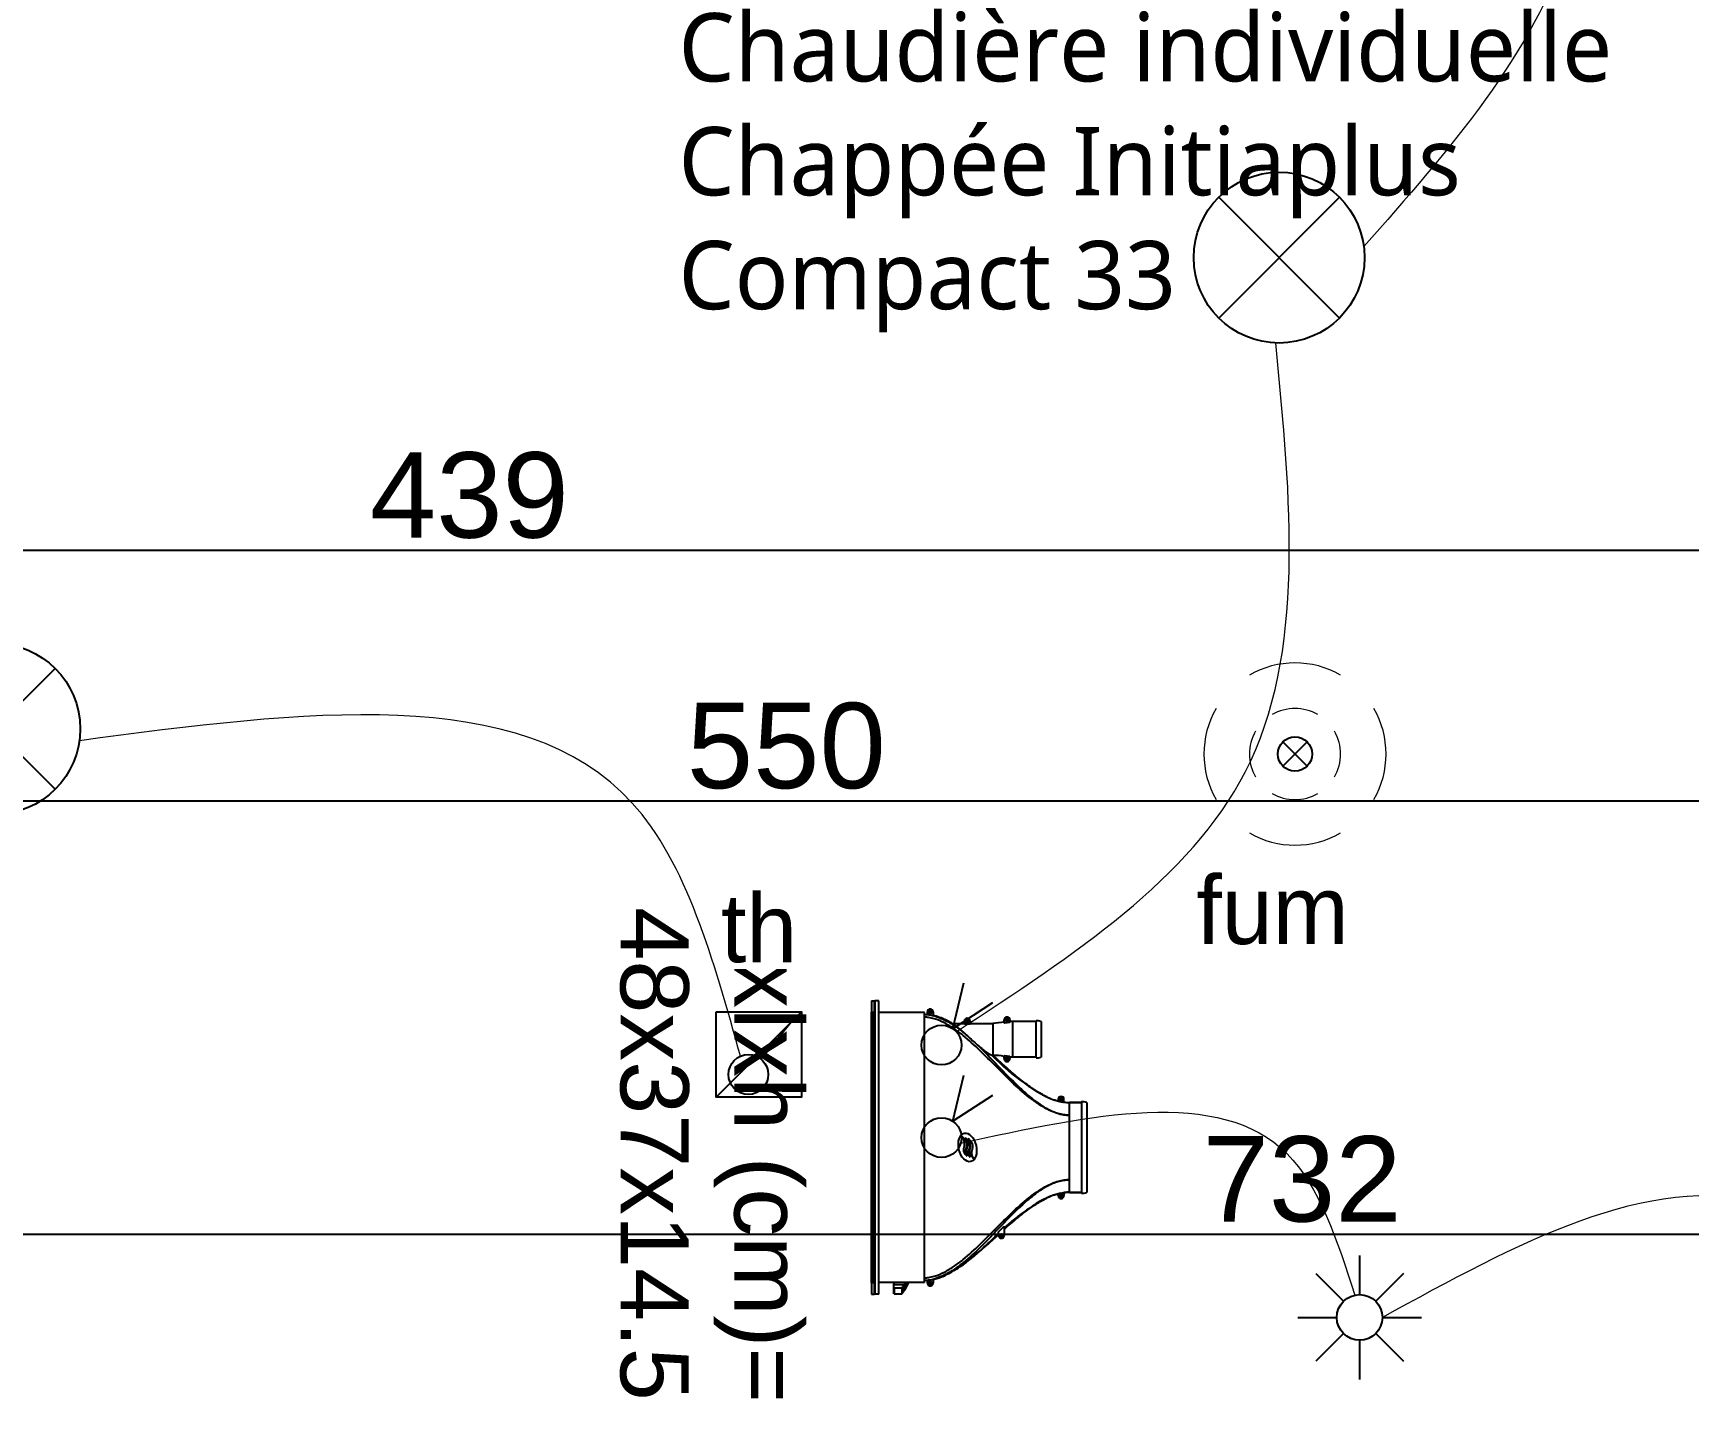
# Model space of a CAD drawing. Header units: millimetres. Extents: x 459337 to 526921, y -375392 to -289779.
# Drawn here: x 484510 to 487419, y -345560 to -343160 of the extents above; entities that cross this region are included whole.
import ezdxf
from ezdxf import colors
from ezdxf.entities.mleader import LeaderData, LeaderLine
from ezdxf.math import Vec2, Vec3

# ---------------------------------------------------------------- set-up
doc = ezdxf.new("R2010")
doc.units = ezdxf.units.MM
doc.set_wipeout_variables(frame=1)
doc.layers.add('_GAZELEC-BOITE INCORPO', color=36, linetype='Continuous', lineweight=18)
doc.layers.add('_GAZELEC-RESERVATION', color=1, linetype='Continuous', lineweight=18)
for name, color, linetype in [('prlm-CHAUFF', 30, 'Continuous'), ('prlm-ELEC-CFO', 201, 'Continuous'), ('prlm-ELEC-SSI', 230, 'Continuous')]:
    doc.layers.add(name, color=color, linetype=linetype)
doc.styles.add('Arial', font='arial.ttf')
doc.styles.add('prlm-chauff', font='trebucbi.ttf', dxfattribs={"height": 18})
doc.styles.add('prlm-elec-cfa', font='comic.ttf', dxfattribs={"height": 12})
doc.styles.add('prlm-elec-ssi', font='comic.ttf', dxfattribs={"height": 12})
doc.styles.get("Standard").update_dxf_attribs({"font": 'arial.ttf'})
doc.dimstyles.new('200', dxfattribs={"dimtxt": 150, "dimasz": 25, "dimexe": 50, "dimexo": 50, "dimgap": 20, "dimtad": 1, "dimdec": 0, "dimlfac": 0.1, "dimdsep": 46, "dimtxsty": 'Arial', "dimblk1": 'DOTBLANK', "dimblk2": 'DOTBLANK', "dimsah": 1, "dimcen": 25, "dimclrd": 5, "dimclre": 5, "dimadec": 0, "dimazin": 0, "dimtfac": 1, "dimtdec": 0, "dimtmove": 0, "dimatfit": 3, "dimldrblk": 'DOTBLANK', "dimfxl": 50, "dimtolj": 1, "dimtzin": 0, "dimarcsym": 0})

# ---------------------------------------------------------------- blocks, each defined once
blk = doc.blocks.new('xi.fum')
at = {"color": 0}
blk.add_wipeout([(-10.61, -10.61), (-15, 0), (-10.61, 10.61), (0, 15), (10.61, 10.61), (15, 0), (10.61, -10.61), (0, -15)], dxfattribs=at).dxf.layer = 'prlm-ELEC-SSI'
at = {"layer": 'prlm-ELEC-SSI', "color": 0}
for points in [[(-2.12, 2.12), (2.12, -2.12)], [(2.12, 2.12), (-2.12, -2.12)]]:
    blk.add_lwpolyline(points, dxfattribs=at)
blk.add_circle((0, 0), 3, dxfattribs=at)
at = {"layer": 'prlm-ELEC-SSI', "color": 0, "lineweight": 13}
for radius, start, end in [(16, 60, 120), (16, 150, 210), (8, 60, 120), (16, 330, 30), (8, 150, 210), (8, 330, 30), (8, 240, 300), (16, 240, 300)]:
    blk.add_arc((0, 0), radius, start, end, dxfattribs=at)
blk = doc.blocks.new('xi.twintop')
at = {"layer": 'prlm-CHAUFF', "ltscale": 50}
for p, q in [((-8, 35.6), (8, 35.6)), ((-7.9, 36.5), (7.9, 36.5)), ((-7.9, 35.6), (-7.9, 33.5)), ((-7.9, 33.5), (-7.9, 35.6)), ((7.9, 35.6), (7.9, 33.5)), ((7.9, 33.5), (7.9, 35.6)), ((-8.61, 31.95), (-8.61, 32.05)), ((-8.61, 32.05), (-8.51, 32.05)), ((-8.51, 32.16), (-8.41, 32.16)), ((-8.51, 32.05), (-8.51, 32.16)), ((-7.9, 32.5), (-8.46, 32.5)), ((-8.41, 32.16), (-8.41, 32.05)), ((-8.41, 32.05), (-8.3, 32.05)), ((-8.3, 32.05), (-8.3, 31.95)), ((-8.16, 31.5), (-7.95, 32.18)), ((-7.9, 32.5), (-7.95, 32.18)), ((-5.67, 33.5), (-7.9, 33.5)), ((5.67, 33.5), (-5.67, 33.5)), ((7.9, 33.5), (5.67, 33.5)), ((7.95, 32.18), (7.9, 32.5)), ((7.9, 32.5), (8.46, 32.5)), ((8.16, 31.5), (7.95, 32.18)), ((8.3, 31.95), (8.3, 32.05)), ((8.3, 32.05), (8.41, 32.05)), ((8.41, 32.16), (8.51, 32.16)), ((8.41, 32.05), (8.41, 32.16)), ((8.51, 32.16), (8.51, 32.05)), ((8.51, 32.05), (8.61, 32.05)), ((8.61, 32.05), (8.61, 31.95)), ((-8.51, 31.95), (-8.61, 31.95)), ((-8.51, 31.84), (-8.51, 31.95)), ((-8.41, 31.84), (-8.51, 31.84)), ((-8.46, 31.5), (-8.16, 31.5)), ((-8.3, 31.95), (-8.41, 31.95)), ((-8.41, 31.95), (-8.41, 31.84)), ((8.46, 31.5), (8.16, 31.5)), ((8.41, 31.95), (8.3, 31.95)), ((8.41, 31.84), (8.41, 31.95)), ((8.51, 31.84), (8.41, 31.84)), ((8.61, 31.95), (8.51, 31.95)), ((8.51, 31.95), (8.51, 31.84)), ((-15.75, 27.6), (-22.25, 27.6)), ((-22.15, 28.5), (-15.85, 28.5)), ((-22.15, 27.6), (-22.15, 23.5)), ((-22.15, 27.6), (-22.15, 23.5)), ((-15.85, 27.6), (-15.85, 23.5)), ((-15.85, 27.6), (-15.85, 23.5)), ((-9.41, 28.48), (-9.41, 28.48)), ((9.12, 29.02), (9.09, 29.02)), ((9.41, 28.48), (9.38, 28.48)), ((-15.85, 23.5), (-22.15, 23.5)), ((-22.56, 22.55), (-22.45, 22.55)), ((-22.56, 22.45), (-22.56, 22.55)), ((-22.45, 22.45), (-22.56, 22.45)), ((-22.45, 22.66), (-22.35, 22.66)), ((-22.45, 22.55), (-22.45, 22.66)), ((-22.45, 22.34), (-22.45, 22.45)), ((-22.35, 22.34), (-22.45, 22.34)), ((-22.4, 23), (-21.97, 23)), ((-21.85, 22), (-22.4, 22)), ((-22.35, 22.66), (-22.35, 22.55)), ((-22.35, 22.55), (-22.24, 22.55)), ((-22.24, 22.45), (-22.35, 22.45)), ((-22.35, 22.45), (-22.35, 22.34)), ((-22.24, 22.55), (-22.24, 22.45)), ((-21.97, 23), (-21.85, 22.06)), ((-21.85, 22.06), (-21.85, 22)), ((-16.2, 19.84), (-14.13, 22)), ((-14.13, 22), (-16.2, 19.84)), ((-16.15, 22.06), (-16.03, 23)), ((-16.15, 22), (-16.15, 22.06)), ((-15.6, 22), (-16.15, 22)), ((-16.03, 23), (-15.6, 23)), ((-15.76, 22.45), (-15.76, 22.55)), ((-15.76, 22.55), (-15.65, 22.55)), ((-15.65, 22.45), (-15.76, 22.45)), ((-15.65, 22.66), (-15.55, 22.66)), ((-15.65, 22.55), (-15.65, 22.66)), ((-15.65, 22.34), (-15.65, 22.45)), ((-15.55, 22.34), (-15.65, 22.34)), ((-15.55, 22.66), (-15.55, 22.55)), ((-15.55, 22.55), (-15.44, 22.55)), ((-15.55, 22.45), (-15.55, 22.34)), ((-15.44, 22.45), (-15.55, 22.45)), ((-15.44, 22.55), (-15.44, 22.45)), ((14.83, 21), (13.83, 22)), ((13.83, 22), (15.44, 22)), ((15.44, 21), (14.83, 21)), ((15.28, 21.45), (15.28, 21.55)), ((15.28, 21.55), (15.39, 21.55)), ((15.39, 21.45), (15.28, 21.45)), ((15.39, 21.66), (15.49, 21.66)), ((15.39, 21.55), (15.39, 21.66)), ((15.39, 21.34), (15.39, 21.45)), ((15.49, 21.34), (15.39, 21.34)), ((15.49, 21.66), (15.49, 21.55)), ((15.49, 21.55), (15.6, 21.55)), ((15.49, 21.45), (15.49, 21.34)), ((15.6, 21.45), (15.49, 21.45)), ((15.6, 21.55), (15.6, 21.45)), ((-21.8, 20), (-16.2, 20)), ((-21.8, 16), (-21.8, 20)), ((-21.8, 16), (-21.8, 20)), ((-16.2, 19.84), (-16.2, 20)), ((-16.2, 19.84), (-16.2, 20)), ((-22.36, 15.45), (-22.36, 15.55)), ((-22.36, 15.55), (-22.25, 15.55)), ((-22.25, 15.45), (-22.36, 15.45)), ((-22.25, 15.66), (-22.15, 15.66)), ((-22.25, 15.55), (-22.25, 15.66)), ((-22.25, 15.34), (-22.25, 15.45)), ((-22.15, 15.34), (-22.25, 15.34)), ((-22.2, 16), (-21.65, 16)), ((-21.65, 15), (-22.2, 15)), ((-22.15, 15.66), (-22.15, 15.55)), ((-22.15, 15.55), (-22.04, 15.55)), ((-22.15, 15.45), (-22.15, 15.34)), ((-22.04, 15.45), (-22.15, 15.45)), ((-22.04, 15.55), (-22.04, 15.45)), ((-21.8, 12.88), (-21.8, 15)), ((-21.8, 12.88), (-21.8, 15)), ((-21.65, 16), (-21.65, 15)), ((-23.96, 8.95), (-23.96, 9.05)), ((-23.96, 9.05), (-23.85, 9.05)), ((-23.85, 8.95), (-23.96, 8.95)), ((-23.85, 9.16), (-23.75, 9.16)), ((-23.85, 9.05), (-23.85, 9.16)), ((-23.85, 8.84), (-23.85, 8.95)), ((-23.75, 8.84), (-23.85, 8.84)), ((-23.8, 9.5), (-23.19, 9.5)), ((-23.75, 9.16), (-23.75, 9.05)), ((-23.75, 9.05), (-23.64, 9.05)), ((-23.75, 8.95), (-23.75, 8.84)), ((-23.64, 8.95), (-23.75, 8.95)), ((-23.64, 9.05), (-23.64, 8.95)), ((23.19, 9.5), (23.8, 9.5)), ((23.64, 8.95), (23.64, 9.05)), ((23.64, 9.05), (23.75, 9.05)), ((23.75, 8.95), (23.64, 8.95)), ((23.75, 9.16), (23.85, 9.16)), ((23.75, 9.05), (23.75, 9.16)), ((23.75, 8.84), (23.75, 8.95)), ((23.85, 8.84), (23.75, 8.84)), ((23.85, 9.16), (23.85, 9.05)), ((23.85, 9.05), (23.96, 9.05)), ((23.85, 8.95), (23.85, 8.84)), ((23.96, 8.95), (23.85, 8.95)), ((23.96, 9.05), (23.96, 8.95)), ((-23.36, 8.5), (-23.8, 8.5)), ((23.7, 8), (-23.7, 8)), ((-23.7, 8), (-23.7, 0)), ((-23.36, 8.42), (-23.36, 8.5)), ((23.36, 8.42), (23.36, 8.5)), ((23.8, 8.5), (23.36, 8.5)), ((23.7, 8), (23.7, 0)), ((24.18, 4.47), (23.7, 4.81)), ((24.06, 4.42), (23.7, 4.66)), ((24.06, 2.6), (24.06, 4.42)), ((24.64, 4.04), (24.06, 4.42)), ((24.2, 4.46), (24.18, 4.47)), ((24.54, 4.24), (24.2, 4.46)), ((24.35, 4.85), (24.33, 4.89)), ((24.35, 4.36), (24.35, 4.85)), ((24.35, 4.85), (24.36, 4.85)), ((24.41, 4.79), (24.43, 4.83)), ((24.41, 4.79), (24.41, 4.32)), ((25.01, 4.43), (24.41, 4.79)), ((24.43, 4.83), (25.04, 4.47)), ((24.64, 4.04), (24.72, 4.01)), ((24.64, 2.6), (24.64, 4.04)), ((24.72, 4.01), (24.72, 2.65)), ((25.04, 4.47), (25.01, 4.43)), ((25.01, 4.25), (25.01, 4.43)), ((25.02, 4.42), (25.01, 4.43)), ((25.06, 4.46), (25.02, 4.42)), ((25.02, 4.42), (25.02, 4.25)), ((25.28, 4.25), (25.02, 4.42)), ((25.04, 4.47), (25.06, 4.46)), ((25.06, 4.46), (25.39, 4.24)), ((25.71, 2.65), (25.71, 4.01)), ((-25.75, 0), (-25.75, -0.73)), ((25.75, 0), (-25.75, 0)), ((23.7, 2.6), (24.06, 2.6)), ((23.7, 2.57), (23.73, 2.6)), ((23.79, 2.6), (23.88, 2.51)), ((23.88, 2.51), (23.97, 2.6)), ((24.04, 2.6), (24.13, 2.51)), ((24.64, 2.6), (24.06, 2.6)), ((24.13, 2.51), (24.22, 2.6)), ((24.18, 2.56), (24.24, 2.51)), ((24.24, 2.51), (24.3, 2.58)), ((24.28, 2.6), (24.37, 2.51)), ((24.37, 2.51), (24.46, 2.6)), ((24.42, 2.57), (24.48, 2.51)), ((24.48, 2.51), (24.56, 2.58)), ((24.54, 2.6), (24.63, 2.51)), ((24.63, 2.51), (24.72, 2.6)), ((24.72, 2.65), (24.64, 2.6)), ((24.64, 2.6), (24.64, 2.6)), ((25.66, 2.6), (24.64, 2.6)), ((24.7, 2.58), (24.77, 2.51)), ((24.72, 2.65), (25.71, 2.65)), ((24.73, 2.6), (24.82, 2.51)), ((24.77, 2.51), (24.79, 2.53)), ((24.82, 2.51), (24.91, 2.6)), ((24.9, 2.59), (24.98, 2.51)), ((24.98, 2.51), (25.07, 2.6)), ((25.02, 2.54), (25.05, 2.51)), ((25.05, 2.51), (25.09, 2.55)), ((25.06, 2.58), (25.13, 2.51)), ((25.13, 2.51), (25.22, 2.6)), ((25.19, 2.57), (25.25, 2.51)), ((25.25, 2.51), (25.34, 2.6)), ((25.27, 2.53), (25.29, 2.51)), ((25.29, 2.51), (25.32, 2.54)), ((25.31, 2.56), (25.36, 2.51)), ((25.36, 2.51), (25.45, 2.6)), ((25.4, 2.55), (25.44, 2.51)), ((25.44, 2.51), (25.53, 2.6)), ((25.48, 2.54), (25.51, 2.51)), ((25.51, 2.51), (25.6, 2.6)), ((25.53, 2.53), (25.55, 2.51)), ((25.55, 2.51), (25.64, 2.6)), ((25.71, 2.65), (25.66, 2.6)), ((25.66, 2.6), (25.66, 2.6)), ((25.75, 0), (25.75, -0.73)), ((-25.75, -0.81), (-25.75, -0.73)), ((-25.75, -0.73), (25.75, -0.73)), ((-25.75, -1.3), (-25.75, -0.81)), ((25.75, -0.81), (-25.75, -0.81)), ((-25.75, -1.3), (25.75, -1.3)), ((23.75, -0.99), (-23.75, -0.99)), ((-23.75, -1.06), (-23.75, -0.99)), ((-23.55, -0.99), (-23.75, -1.06)), ((-23.75, -1.06), (23.75, -1.06)), ((23.75, -1.11), (-23.75, -1.11)), ((-23.75, -1.16), (-23.75, -1.11)), ((-23.59, -1.11), (-23.75, -1.16)), ((-23.75, -1.16), (23.75, -1.16)), ((23.75, -1.2), (-23.75, -1.2)), ((-23.75, -1.23), (-23.75, -1.2)), ((-23.64, -1.2), (-23.75, -1.23)), ((-23.75, -1.23), (23.75, -1.23)), ((23.75, -1.26), (-23.75, -1.26)), ((-23.75, -1.28), (-23.75, -1.26)), ((-23.68, -1.26), (-23.75, -1.28)), ((-23.75, -1.28), (23.75, -1.28)), ((23.75, -1.29), (-23.75, -1.29)), ((-23.75, -1.3), (-23.75, -1.29)), ((-23.73, -1.29), (-23.75, -1.3)), ((-23.75, -1.3), (23.75, -1.3)), ((23.75, -1.06), (23.55, -0.99)), ((23.75, -1.16), (23.59, -1.11)), ((23.75, -1.23), (23.64, -1.2)), ((23.75, -1.28), (23.68, -1.26)), ((23.75, -1.3), (23.73, -1.29)), ((23.75, -0.99), (23.75, -1.06)), ((23.75, -1.11), (23.75, -1.16)), ((23.75, -1.2), (23.75, -1.23)), ((23.75, -1.26), (23.75, -1.28)), ((23.75, -1.29), (23.75, -1.3)), ((25.75, -0.73), (25.75, -0.81)), ((25.75, -1.3), (25.75, -0.81))]:
    blk.add_line(p, q, dxfattribs=at)
for centre, radius in [((-8.46, 32), 0.3), ((-8.46, 32), 0.25), ((8.46, 32), 0.3), ((8.46, 32), 0.25), ((-22.4, 22.5), 0.3), ((-22.4, 22.5), 0.25), ((-15.6, 22.5), 0.3), ((-15.6, 22.5), 0.25), ((15.44, 21.5), 0.3), ((15.44, 21.5), 0.25), ((-22.2, 15.5), 0.3), ((-22.2, 15.5), 0.25), ((-23.8, 9), 0.3), ((-23.8, 9), 0.25), ((23.8, 9), 0.3), ((23.8, 9), 0.25)]:
    blk.add_circle(centre, radius, dxfattribs=at)
for centre, radius, start, end in [((-6.01, 35.83), 2, 160.5755, 186.7441), ((-6.01, 35.83), 2, 160.5755, 186.7441), ((6.01, 35.83), 2, 353.2559, 19.4245), ((6.01, 35.83), 2, 353.2559, 19.4245), ((-8.46, 32), 0.5, 90, 270), ((-15.67, 33.51), 7.77, 352.5456, 359.9423), ((-15.72, 33.51), 7.82, 352.5763, 359.9264), ((-15.07, 33.49), 7.17, 352.0923, 353.5448), ((-15.07, 33.49), 7.17, 353.9053, 0.1157), ((15.11, 33.49), 7.25, 179.9215, 187.8382), ((15.67, 33.51), 7.77, 180.0577, 187.4544), ((15.72, 33.51), 7.82, 180.0736, 187.4237), ((8.46, 32), 0.5, 270, 90), ((-19.51, 34.47), 11.74, 332.3321, 345.441), ((-19.16, 34.32), 11.35, 332.1374, 345.6929), ((21.1, 34.98), 13.43, 192.9954, 216.0824), ((19.16, 34.32), 11.35, 194.4106, 207.8626), ((-20.26, 27.83), 2, 160.5755, 186.7441), ((-20.26, 27.83), 2, 160.5755, 186.7441), ((-17.74, 27.83), 2, 353.2559, 19.4245), ((-17.74, 27.83), 2, 353.2559, 19.4245), ((-43.13, 48.06), 39, 319.3887, 329.86), ((-43.13, 48.06), 39, 319.3887, 329.8601), ((-26.92, 38.17), 20.01, 331.0483, 332.7983), ((-26.92, 38.17), 20.01, 331.0482, 332.7982), ((26.92, 38.17), 20.01, 207.2018, 208.9518), ((43.13, 48.06), 39, 210.1399, 220.6113), ((43.13, 48.06), 39, 212.5506, 220.6113), ((-22.4, 22.5), 0.5, 90, 270), ((-15.6, 22.5), 0.5, 270, 90), ((-22.51, 30.1), 11.66, 315.9701, 320.4245), ((-22.76, 30.33), 11.99, 316.0326, 320.3619), ((22.51, 30.1), 11.66, 219.5755, 224.0299), ((22.76, 30.33), 11.99, 219.6381, 223.9674), ((15.44, 21.5), 0.5, 270, 90), ((-22.2, 15.5), 0.5, 90, 270), ((-2.48, -0.77), 23.65, 136.4099, 144.7501), ((-44.74, 40.05), 35.1, 315.7111, 319.5265), ((-23.8, 9), 0.5, 90, 270), ((-11.41, 6.64), 12.12, 163.7263, 166.3852), ((23.8, 9), 0.5, 270, 90), ((17.64, -7.23), 13.85, 61.9182, 64.0515), ((17.76, -6.88), 13.43, 62.115, 63.7632), ((18.29, -6.04), 12.5, 61.3177, 61.5903), ((24.75, 5.45), 0.703, 233.033, 242.9325), ((24.72, 5.11), 0.448, 214.6713, 225.4982), ((25.88, 4.92), 0.836, 234.1326, 239.2425), ((18.29, -6.04), 12.5, 53.7494, 55.0637)]:
    blk.add_arc(centre, radius, start, end, dxfattribs=at)
blk.add_ellipse((0, 15.55), major_axis=(2.49, 0.57), ratio=0.600775, dxfattribs=at)
for points, knots in [([(-5.67, 33.5), (-5.67, 33.33), (-5.68, 33.16), (-5.7, 32.82), (-5.72, 32.65), (-5.8, 32.15), (-5.87, 31.82), (-6.05, 31.16), (-6.16, 30.84), (-6.41, 30.21), (-6.55, 29.9), (-7, 29), (-7.34, 28.43), (-8.08, 27.34), (-8.47, 26.81), (-9.69, 25.27), (-10.57, 24.3), (-12.38, 22.39), (-13.32, 21.46), (-15.19, 19.6), (-16.12, 18.67), (-17.95, 16.77), (-18.84, 15.8), (-20.08, 14.27), (-20.47, 13.75), (-21.03, 12.94), (-21.21, 12.66), (-21.55, 12.09), (-21.72, 11.8), (-22.17, 10.91), (-22.43, 10.31), (-22.7, 9.36), (-22.77, 9.03), (-22.86, 8.47), (-22.88, 8.24), (-22.89, 8)], [0, 0, 0, 0, 0.015625, 0.015625, 0.03125, 0.03125, 0.0625, 0.0625, 0.09375, 0.09375, 0.125, 0.125, 0.1875, 0.1875, 0.25, 0.25, 0.375, 0.375, 0.5, 0.5, 0.625, 0.625, 0.75, 0.75, 0.8125, 0.8125, 0.84375, 0.84375, 0.875, 0.875, 0.9375, 0.9375, 0.96875, 0.96875, 0.9907189, 0.9907189, 0.9907189, 0.9907189]), ([(-18.04, 17.26), (-16.85, 18.51), (-15.59, 19.7), (-13.1, 22.1), (-11.85, 23.3), (-10.07, 25.17), (-9.49, 25.81), (-8.39, 27.13), (-7.87, 27.82), (-7.16, 28.91), (-6.93, 29.29), (-6.52, 30.07), (-6.33, 30.48), (-6.02, 31.31), (-5.89, 31.74), (-5.76, 32.39), (-5.73, 32.61), (-5.69, 32.95), (-5.69, 33.06), (-5.67, 33.28), (-5.67, 33.39), (-5.67, 33.5)], [0, 0, 0, 0, 0.25, 0.25, 0.5, 0.5, 0.625, 0.625, 0.75, 0.75, 0.8125, 0.8125, 0.875, 0.875, 0.9375, 0.9375, 0.96875, 0.96875, 0.984375, 0.984375, 1, 1, 1, 1]), ([(5.67, 33.5), (5.67, 33.33), (5.68, 33.16), (5.71, 32.81), (5.73, 32.64), (5.81, 32.14), (5.88, 31.8), (6.08, 31.14), (6.2, 30.82), (6.47, 30.19), (6.62, 29.88), (7.1, 28.98), (7.46, 28.42), (8.23, 27.34), (8.65, 26.82), (9.93, 25.3), (10.84, 24.34), (12.72, 22.46), (13.69, 21.54), (15.61, 19.69), (16.57, 18.77), (18.43, 16.87), (19.34, 15.9), (20.59, 14.36), (20.99, 13.83), (21.55, 13), (21.73, 12.72), (22.07, 12.15), (22.24, 11.85), (22.69, 10.95), (22.94, 10.33), (23.21, 9.37), (23.28, 9.05), (23.36, 8.48), (23.38, 8.24), (23.39, 8)], [0, 0, 0, 0, 0.015625, 0.015625, 0.03125, 0.03125, 0.0625, 0.0625, 0.09375, 0.09375, 0.125, 0.125, 0.1875, 0.1875, 0.25, 0.25, 0.375, 0.375, 0.5, 0.5, 0.625, 0.625, 0.75, 0.75, 0.8125, 0.8125, 0.84375, 0.84375, 0.875, 0.875, 0.9375, 0.9375, 0.96875, 0.96875, 0.9908046, 0.9908046, 0.9908046, 0.9908046]), ([(22.89, 8), (22.88, 8.24), (22.86, 8.47), (22.77, 9.03), (22.7, 9.36), (22.43, 10.31), (22.17, 10.91), (21.72, 11.8), (21.55, 12.09), (21.21, 12.66), (21.03, 12.94), (20.47, 13.75), (20.08, 14.27), (18.84, 15.8), (17.95, 16.77), (16.12, 18.67), (15.18, 19.6), (13.32, 21.46), (12.38, 22.39), (10.57, 24.3), (9.69, 25.27), (8.47, 26.81), (8.08, 27.34), (7.34, 28.43), (7, 29), (6.55, 29.9), (6.41, 30.21), (6.16, 30.84), (6.05, 31.16), (5.87, 31.82), (5.79, 32.15), (5.72, 32.65), (5.7, 32.82), (5.68, 33.16), (5.67, 33.33), (5.67, 33.5)], [0.0092808, 0.0092808, 0.0092808, 0.0092808, 0.03125, 0.03125, 0.0625, 0.0625, 0.125, 0.125, 0.15625, 0.15625, 0.1875, 0.1875, 0.25, 0.25, 0.375, 0.375, 0.5, 0.5, 0.625, 0.625, 0.75, 0.75, 0.8125, 0.8125, 0.875, 0.875, 0.90625, 0.90625, 0.9375, 0.9375, 0.96875, 0.96875, 0.984375, 0.984375, 1, 1, 1, 1]), ([(-8.9, 29.46), (-9.06, 29.12), (-9.43, 28.41), (-10.08, 27.35), (-10.83, 26.27), (-11.65, 25.18), (-12.54, 24.1), (-13.65, 22.81), (-14.86, 21.46), (-15.81, 20.43), (-16.2, 20)], [0.1568082, 0.1568082, 0.1568082, 0.1568082, 0.2305418, 0.3149874, 0.4025619, 0.4929385, 0.5856877, 0.6803551, 0.8317746, 0.9509578, 0.9509578, 0.9509578, 0.9509578]), ([(14.38, 22), (14.06, 22.36), (13.37, 23.14), (12.33, 24.35), (11.38, 25.54), (10.58, 26.62), (9.93, 27.59), (9.37, 28.52), (9.05, 29.15), (8.91, 29.44)], [0.5730592, 0.5730592, 0.5730592, 0.5730592, 0.626259, 0.6884084, 0.7489718, 0.7930827, 0.8358988, 0.8773199, 0.9123747, 0.9123747, 0.9123747, 0.9123747]), ([(23.19, 9.5), (23.12, 9.79), (23.04, 10.07), (22.86, 10.64), (22.75, 10.92), (22.41, 11.74), (22.14, 12.27), (21.56, 13.3), (21.24, 13.8), (20.57, 14.77), (20.21, 15.25), (19.11, 16.65), (18.33, 17.54), (16.73, 19.29), (15.91, 20.15), (15.09, 21)], [0, 0, 0, 0, 0.0625, 0.0625, 0.125, 0.125, 0.25, 0.25, 0.375, 0.375, 0.5, 0.5, 0.75, 0.75, 1, 1, 1, 1]), ([(21.4, 13.55), (21.3, 13.71), (20.98, 14.2), (20.41, 15.02), (19.67, 15.99), (18.88, 16.96), (17.95, 18.04), (16.9, 19.22), (15.98, 20.24), (15.44, 20.84), (15.29, 21)], [0.1694223, 0.1694223, 0.1694223, 0.1694223, 0.1906001, 0.2339285, 0.2787061, 0.3247019, 0.3716424, 0.4351709, 0.4991397, 0.523565, 0.523565, 0.523565, 0.523565]), ([(-18.04, 17.26), (-17.81, 17.52), (-17.58, 17.79), (-17.17, 18.3), (-16.98, 18.55), (-16.64, 19.03), (-16.49, 19.25), (-16.32, 19.53), (-16.28, 19.62), (-16.22, 19.76), (-16.2, 19.81), (-16.2, 19.84)], [0, 0, 0, 0, 0.25, 0.25, 0.5, 0.5, 0.75, 0.75, 0.875, 0.875, 1, 1, 1, 1]), ([(-23.39, 8), (-23.38, 8.28), (-23.35, 8.55), (-23.25, 9.19), (-23.16, 9.55), (-22.84, 10.61), (-22.54, 11.29), (-21.83, 12.6), (-21.42, 13.22), (-20.56, 14.41), (-20.09, 14.98), (-19.62, 15.54)], [0.0331631, 0.0331631, 0.0331631, 0.0331631, 0.125, 0.125, 0.25, 0.25, 0.5, 0.5, 0.75, 0.75, 1, 1, 1, 1]), ([(-1.94, 14.63), (-1.21, 15.35), (-0.84, 15.44), (-0.45, 15.4), (0.16, 15.33), (0.81, 14.93), (1.54, 15.51)], [0, 0, 0, 0, 0.389075, 0.389075, 0.389075, 1, 1, 1, 1]), ([(-1.63, 15.67), (-0.9, 16.39), (-0.53, 16.49), (-0.14, 16.44), (0.47, 16.38), (1.12, 15.98), (1.85, 16.55)], [0, 0, 0, 0, 0.389075, 0.389075, 0.389075, 1, 1, 1, 1]), ([(-23.19, 9.5), (-23.12, 9.8), (-23.04, 10.09), (-22.9, 10.53), (-22.84, 10.67), (-22.74, 10.96), (-22.68, 11.1), (-22.5, 11.53), (-22.37, 11.8), (-22.1, 12.35), (-21.95, 12.61), (-21.8, 12.88)], [0, 0, 0, 0, 0.25, 0.25, 0.375, 0.375, 0.5, 0.5, 0.75, 0.75, 1, 1, 1, 1]), ([(-21.8, 12.88), (-21.96, 12.6), (-22.11, 12.32), (-22.4, 11.74), (-22.54, 11.45), (-22.78, 10.85), (-22.89, 10.55), (-23.01, 10.17), (-23.03, 10.1), (-23.05, 10.03)], [0, 0, 0, 0, 0.25, 0.25, 0.5, 0.5, 0.75, 0.75, 0.8062429, 0.8062429, 0.8062429, 0.8062429]), ([(24.24, 4.96), (24.23, 4.96), (24.23, 4.96), (24.22, 4.97), (24.2, 4.97), (24.19, 4.97), (24.18, 4.98), (24.16, 4.98), (24.15, 4.98), (24.13, 4.99), (24.11, 4.99), (24.09, 4.99), (24.08, 4.99), (24.05, 4.99), (24.02, 4.99), (23.98, 4.99), (23.93, 4.98), (23.89, 4.98), (23.84, 4.97), (23.78, 4.96), (23.74, 4.95), (23.71, 4.95), (23.7, 4.94)], [0.1059402, 0.1059402, 0.1059402, 0.1059402, 0.1359504, 0.1694868, 0.202886, 0.2361704, 0.2693627, 0.3024859, 0.3355633, 0.3686184, 0.401675, 0.434757, 0.4678887, 0.5010941, 0.5629781, 0.6246926, 0.6863942, 0.7482374, 0.8103737, 0.8729511, 0.9361135, 0.9654522, 0.9654522, 0.9654522, 0.9654522]), ([(23.7, 4.91), (23.71, 4.91), (23.72, 4.91), (23.74, 4.92), (23.78, 4.92), (23.81, 4.93), (23.83, 4.93), (23.86, 4.94), (23.89, 4.94), (23.92, 4.95), (23.94, 4.95), (23.97, 4.95), (23.99, 4.96), (24.02, 4.96), (24.04, 4.96), (24.06, 4.96), (24.08, 4.96), (24.11, 4.96), (24.14, 4.96), (24.18, 4.96), (24.21, 4.95), (24.24, 4.95), (24.26, 4.94), (24.28, 4.93), (24.3, 4.92), (24.32, 4.91), (24.33, 4.9), (24.33, 4.89)], [0.053874, 0.053874, 0.053874, 0.053874, 0.0607104, 0.0907643, 0.1206402, 0.1503557, 0.1799287, 0.2093776, 0.238721, 0.2679778, 0.2971672, 0.3263086, 0.3554219, 0.3845269, 0.4136437, 0.4427926, 0.4719939, 0.5012681, 0.5562327, 0.6110034, 0.6657154, 0.7205017, 0.7754929, 0.8308166, 0.8865967, 0.9429527, 1, 1, 1, 1]), ([(24.35, 4.85), (24.35, 4.86), (24.35, 4.86), (24.34, 4.87), (24.33, 4.88), (24.32, 4.88), (24.31, 4.89), (24.3, 4.89), (24.29, 4.9), (24.28, 4.9), (24.26, 4.91), (24.25, 4.91), (24.23, 4.91), (24.22, 4.92), (24.2, 4.92), (24.18, 4.92), (24.17, 4.92), (24.15, 4.92), (24.12, 4.92), (24.09, 4.92), (24.05, 4.92), (24, 4.92), (23.95, 4.91), (23.9, 4.9), (23.85, 4.89), (23.79, 4.88), (23.74, 4.87), (23.71, 4.86), (23.7, 4.86)], [0, 0, 0, 0, 0.0300773, 0.0600539, 0.0899314, 0.1197114, 0.1493956, 0.1789856, 0.2084831, 0.2378898, 0.2672073, 0.2964374, 0.3255817, 0.3546421, 0.3836203, 0.4125181, 0.4413372, 0.4700795, 0.4987468, 0.5532579, 0.6080368, 0.6630958, 0.7184471, 0.7741027, 0.8300742, 0.8863734, 0.9430116, 0.9677174, 0.9677174, 0.9677174, 0.9677174]), ([(24.65, 4.2), (24.65, 4.2), (24.64, 4.2), (24.64, 4.2), (24.63, 4.2), (24.63, 4.2), (24.62, 4.2), (24.61, 4.21), (24.6, 4.21), (24.59, 4.21), (24.58, 4.22), (24.55, 4.23), (24.54, 4.24), (24.54, 4.24)], [0, 0, 0, 0, 0.061789, 0.122374, 0.182441, 0.242697, 0.303842, 0.366548, 0.43144, 0.49908, 0.668346, 0.832646, 1, 1, 1, 1]), ([(25.45, 4.21), (25.44, 4.21), (25.44, 4.22), (25.43, 4.22), (25.41, 4.23), (25.4, 4.23), (25.39, 4.24), (25.37, 4.24), (25.36, 4.25), (25.34, 4.25), (25.32, 4.25), (25.3, 4.26), (25.29, 4.26), (25.27, 4.26), (25.24, 4.26), (25.22, 4.26), (25.2, 4.26), (25.17, 4.26), (25.13, 4.26), (25.08, 4.26), (25.03, 4.26), (24.97, 4.25), (24.91, 4.24), (24.85, 4.24), (24.79, 4.23), (24.72, 4.21), (24.67, 4.21), (24.65, 4.2)], [0.0304712, 0.0304712, 0.0304712, 0.0304712, 0.0599457, 0.0897682, 0.1195016, 0.1491541, 0.1787343, 0.2082505, 0.2377114, 0.2671256, 0.2965018, 0.3258487, 0.355175, 0.3844897, 0.4138015, 0.4431194, 0.4724522, 0.5018089, 0.5568669, 0.611863, 0.6668562, 0.7219052, 0.7770682, 0.8324028, 0.8879658, 0.9438132, 1, 1, 1, 1]), ([(25.71, 4.01), (25.69, 4.04), (25.65, 4.06), (25.55, 4.09), (25.48, 4.1), (25.35, 4.1), (25.31, 4.1), (25.21, 4.09), (25.16, 4.09), (24.98, 4.06), (24.86, 4.04), (24.72, 4.01)], [0, 0, 0, 0, 0.25, 0.25, 0.5, 0.5, 0.625, 0.625, 0.75, 0.75, 1, 1, 1, 1])]:
    blk.add_open_spline(points, degree=3, knots=knots, dxfattribs=at)
for points in [[(-22.15, 23.5), (-22.15, 23.33), (-22.14, 23.17), (-22.13, 23)], [(-22.15, 23.5), (-22.15, 23.33), (-22.14, 23.17), (-22.13, 23)], [(-15.85, 23.5), (-15.85, 23.33), (-15.86, 23.17), (-15.87, 23)], [(-15.85, 23.5), (-15.85, 23.33), (-15.86, 23.17), (-15.87, 23)], [(-22.01, 22), (-21.91, 21.33), (-21.8, 20.67), (-21.8, 20)], [(-22.01, 22), (-21.91, 21.33), (-21.8, 20.67), (-21.8, 20)], [(-15.99, 22), (-16.09, 21.33), (-16.2, 20.67), (-16.2, 20)], [(-15.99, 22), (-16.09, 21.33), (-16.2, 20.67), (-16.2, 20)], [(-0.55, 15.04), (-0.94, 15.09), (-1.32, 14.99), (-1.94, 14.63)], [(-1.78, 15.16), (-1.06, 15.88), (-0.68, 15.97), (-0.29, 15.93)], [(-0.39, 15.58), (-0.78, 15.62), (-1.16, 15.52), (-1.78, 15.16)], [(-0.23, 16.09), (-0.63, 16.13), (-1.01, 16.03), (-1.63, 15.67)], [(1.54, 15.51), (0.72, 14.57), (0.07, 14.98), (-0.55, 15.04)], [(1.7, 16.04), (0.88, 15.1), (0.23, 15.51), (-0.39, 15.58)], [(-0.29, 15.93), (0.32, 15.87), (0.96, 15.47), (1.7, 16.04)], [(1.85, 16.55), (1.03, 15.62), (0.38, 16.02), (-0.23, 16.09)], [(-23.19, 9.5), (-23.26, 9.17), (-23.32, 8.84), (-23.36, 8.5)], [(23.36, 8.5), (23.32, 8.84), (23.26, 9.17), (23.19, 9.5)]]:
    blk.add_open_spline(points, degree=3, dxfattribs=at)
at = {"layer": 'prlm-CHAUFF', "ltscale": 50, "insert": (-42.19, -13.41), "char_height": 12, "width": 139.7925, "attachment_point": 1}
blk.add_mtext('Lxlxh (cm)= 48x37x14.5', dxfattribs=at)
blk = doc.blocks.new('xi.th-ch')
at = {"layer": 'prlm-CHAUFF', "color": 0, "linetype": 'ByBlock', "lineweight": -2, "flags": 128}
blk.add_lwpolyline([(-7.5, 7.5), (7.5, 7.5), (7.5, -7.5), (-7.5, -7.5)], close=True, dxfattribs=at)
at = {"layer": 'prlm-CHAUFF', "color": 0}
blk.add_lwpolyline([(-7.5, -7.5), (7.5, 7.5)], dxfattribs=at)
blk = doc.blocks.new('xi.VV')
at = {"layer": 'prlm-ELEC-CFO', "color": 0}
blk.add_lwpolyline([(6.95, 3.42), (0.01, -1.13), (1.91, 6.95)], dxfattribs=at)
blk.add_circle((-2, -4), 3.5, dxfattribs=at)
blk = doc.blocks.new('xi.PTCE')
at = {"layer": 'prlm-ELEC-CFO', "color": 0}
for points in [[(-10.61, 10.61), (10.61, -10.61)], [(10.61, 10.61), (-10.61, -10.61)]]:
    blk.add_lwpolyline(points, dxfattribs=at)
at = {"layer": 'prlm-ELEC-CFO', "color": 0, "linetype": 'ByBlock'}
blk.add_circle((0, 0), 15, dxfattribs=at)
blk = doc.blocks.new('xi.SPOT')
at = {"color": 0, "lineweight": 5}
blk.add_wipeout([(-4, 0), (-2.83, -2.83), (0, -4), (2.83, -2.83), (4, 0), (2.83, 2.83), (0, 4), (-2.83, 2.83)], dxfattribs=at).dxf.layer = 'prlm-ELEC-CFO'
at = {"layer": 'prlm-ELEC-CFO', "color": 0, "linetype": 'ByBlock', "lineweight": -2, "flags": 128}
for points in [[(0, 10.88), (0, 4)], [(-7.69, 7.69), (-2.83, 2.83)], [(7.69, 7.69), (2.83, 2.83)], [(-10.88, 0), (-4, 0)], [(4, 0), (10.88, 0)], [(-2.83, -2.83), (-7.69, -7.69)], [(2.83, -2.83), (7.69, -7.69)], [(0, -4), (0, -10.88)]]:
    blk.add_lwpolyline(points, dxfattribs=at)
at = {"layer": 'prlm-ELEC-CFO', "color": 0, "linetype": 'ByBlock', "lineweight": -2}
blk.add_circle((0, 0), 4, dxfattribs=at)
blk = doc.blocks.new('xi.SA')
at = {"layer": 'prlm-ELEC-CFO', "color": 0}
blk.add_lwpolyline([(0.2, -1.28), (5.5, 5.28)], dxfattribs=at)
blk.add_circle((-2, -4), 3.5, dxfattribs=at)
blk = doc.blocks.new('_DOTBLANK')
at = {"color": 0, "linetype": 'ByBlock'}
blk.add_line((-0.5, 0), (-1, 0), dxfattribs=at)
blk.add_circle((0, 0), 0.5, dxfattribs=at)
blk = doc.blocks.new('*D205')
at = {"layer": '_GAZELEC-BOITE INCORPO', "color": 5, "lineweight": -2, "transparency": 16777216}
for p, q in [((483081.6, -343222.7), (483081.6, -344118.9)), ((487471.3, -343222.4), (487471.3, -344118.9)), ((487446.3, -344068.9), (483106.6, -344068.9))]:
    blk.add_line(p, q, dxfattribs=at)
at = {"layer": '_GAZELEC-BOITE INCORPO', "color": 5, "lineweight": -2, "transparency": 16777216, "xscale": 25, "yscale": 25, "zscale": 25, "rotation": 180}
blk.add_blockref('_DOTBLANK', (483081.6, -344068.9), dxfattribs=at)
at = {"layer": '_GAZELEC-BOITE INCORPO', "color": 5, "lineweight": -2, "transparency": 16777216, "xscale": 25, "yscale": 25, "zscale": 25}
blk.add_blockref('_DOTBLANK', (487471.3, -344068.9), dxfattribs=at)
at = {"layer": '_GAZELEC-BOITE INCORPO', "color": 0, "transparency": 16777216, "insert": (485276.4, -343972.3), "char_height": 150, "attachment_point": 5, "style": 'Arial'}
blk.add_mtext('\\A1;439', dxfattribs=at)
blk = doc.blocks.new('*D210')
at = {"layer": '_GAZELEC-BOITE INCORPO', "color": 5, "lineweight": -2, "transparency": 16777216}
for p, q in [((483081.6, -342968.5), (483081.6, -344558.9)), ((488585.1, -342968.1), (488585.1, -344558.9)), ((488560.1, -344508.9), (483106.6, -344508.9))]:
    blk.add_line(p, q, dxfattribs=at)
at = {"layer": '_GAZELEC-BOITE INCORPO', "color": 5, "lineweight": -2, "transparency": 16777216, "xscale": 25, "yscale": 25, "zscale": 25, "rotation": 180}
blk.add_blockref('_DOTBLANK', (483081.6, -344508.9), dxfattribs=at)
at = {"layer": '_GAZELEC-BOITE INCORPO', "color": 5, "lineweight": -2, "transparency": 16777216, "xscale": 25, "yscale": 25, "zscale": 25}
blk.add_blockref('_DOTBLANK', (488585.1, -344508.9), dxfattribs=at)
at = {"layer": '_GAZELEC-BOITE INCORPO', "color": 0, "transparency": 16777216, "insert": (485833.3, -344412.3), "char_height": 150, "attachment_point": 5, "style": 'Arial'}
blk.add_mtext('\\A1;550', dxfattribs=at)
blk = doc.blocks.new('*D214')
at = {"layer": '_GAZELEC-BOITE INCORPO', "color": 5, "lineweight": -2, "transparency": 16777216}
for p, q in [((483081.6, -343813.7), (483081.6, -345319.9)), ((490397.2, -343963.2), (490397.2, -345319.9)), ((490372.2, -345269.9), (483106.6, -345269.9))]:
    blk.add_line(p, q, dxfattribs=at)
at = {"layer": '_GAZELEC-BOITE INCORPO', "color": 5, "lineweight": -2, "transparency": 16777216, "xscale": 25, "yscale": 25, "zscale": 25, "rotation": 180}
blk.add_blockref('_DOTBLANK', (483081.6, -345269.9), dxfattribs=at)
at = {"layer": '_GAZELEC-BOITE INCORPO', "color": 5, "lineweight": -2, "transparency": 16777216, "xscale": 25, "yscale": 25, "zscale": 25}
blk.add_blockref('_DOTBLANK', (490397.2, -345269.9), dxfattribs=at)
at = {"layer": '_GAZELEC-BOITE INCORPO', "color": 0, "transparency": 16777216, "insert": (486739.4, -345173.3), "char_height": 150, "attachment_point": 5, "style": 'Arial'}
blk.add_mtext('\\A1;732', dxfattribs=at)

msp = doc.modelspace()

# ---------------------------------------------------------------- linework, layer by layer
at = {"layer": 'prlm-ELEC-CFO', "lineweight": 13}
for points in [[(487211.43, -342348.276), (487208.111, -342998.616), (486847.769, -343535.163)], [(486139.51, -345109.662), (486713.123, -345128.245), (486832.314, -345376.426)], [(487886.311, -345415.577), (487556.422, -345214.904), (486880.511, -345415.577)]]:
    msp.add_spline(points, degree=3, dxfattribs=at)

# ---------------------------------------------------------------- block references
at = {"layer": 'prlm-CHAUFF', "ltscale": 50, "xscale": 10, "yscale": 10, "zscale": 10, "rotation": 269.9999933324818}
msp.add_blockref('xi.twintop', (485996.086, -345117.124), dxfattribs=at)
at = {"layer": 'prlm-CHAUFF', "xscale": 10, "yscale": 10, "zscale": 10}
msp.add_blockref('xi.th-ch', (485784.84, -344953.997), dxfattribs=at)
at = {"layer": 'prlm-ELEC-CFO', "xscale": 10, "yscale": 10, "zscale": 10}
for name, p in [('xi.PTCE', (486699.009, -343554.413)), ('xi.PTCE', (484442.755, -344382.058)), ('xi.VV', (486125.931, -344897.227)), ('xi.SA', (485786.568, -344948.998)), ('xi.VV', (486125.931, -345059.793))]:
    msp.add_blockref(name, p, dxfattribs=at)
at = {"layer": 'prlm-ELEC-SSI', "xscale": 10, "yscale": 10, "zscale": 10}
msp.add_blockref('xi.fum', (486726.98, -344426.193), dxfattribs=at)

# ---------------------------------------------------------------- texts
at = {"layer": 'prlm-CHAUFF', "insert": (485643.776, -343125.015), "char_height": 120, "width": 1804.18078, "attachment_point": 1, "style": 'prlm-chauff'}
msp.add_mtext('Chaudière individuelle Chappée Initiaplus Compact 33 ', dxfattribs=at)
at = {"layer": 'prlm-ELEC-SSI', "lineweight": 20, "insert": (486687.515, -344639.868), "char_height": 120, "attachment_point": 2, "line_spacing_factor": 0.8, "style": 'prlm-elec-ssi', "bg_fill": 3, "box_fill_scale": 0.95, "bg_fill_color": 256, "bg_fill_transparency": 0}
msp.add_mtext('fum', dxfattribs=at)

# ---------------------------------------------------------------- dimensions: what is measured, and where the dimension line sits
at = {"layer": '_GAZELEC-BOITE INCORPO'}
dim = msp.add_linear_dim(base=(483081.59, -344068.948), p1=(487471.289, -343172.416), p2=(483081.59, -343172.692), dimstyle='200', dxfattribs=at)
dim.commit()
dim.dimension.update_dxf_attribs({"geometry": '*D205', "text_midpoint": (485276.44, -343972.311)})

# ---------------------------------------------------------------- leaders
at = {"layer": '_GAZELEC-RESERVATION', "color": 6}
ml = msp.add_multileader_mtext('Standard', dxfattribs=at)
ml.set_content('résa n°31\\P300x600 en dalle haute', color=6)
ml.set_leader_properties()
ml.build(insert=Vec2(0, 0))
ml.multileader.update_dxf_attribs({"has_text_frame": 1, "arrow_head_size": 80, "scale": 20})
ctx = ml.context
ctx.base_point, ctx.scale, ctx.char_height, ctx.arrow_head_size, ctx.landing_gap_size, ctx.plane_origin = Vec3(468009.174, -343577.531), 20, 80, 80, 40, Vec3(462300.01, -343379.154)
notes = []
notes.append((ctx, [(0, (1, 1, 0), (469331.762, -343577.531), (-1, 0), 89.845, [(0, [(469551.075, -344189.403)], 0, [])])]))
ctx.mtext.insert, ctx.mtext.width, ctx.mtext.flow_direction = Vec3(468049.174, -343536.822), 1568.85041, 5
for ctx, leaders in notes:
    for number, flags, end, landing, length, lines in leaders:
        leader = LeaderData()
        leader.index, (leader.has_last_leader_line, leader.has_dogleg_vector, leader.attachment_direction) = number, flags
        leader.last_leader_point, leader.dogleg_vector, leader.dogleg_length = Vec3(end), Vec3(landing), length
        for number, points, colour, breaks in lines:
            line = LeaderLine()
            line.index, line.vertices, line.color, line.breaks = number, Vec3.list(points), colors.encode_raw_color(colour), breaks
            leader.lines.append(line)
        ctx.leaders.append(leader)

# ---------------------------------------------------------------- next in the draw order: linework, layer by layer
at = {"layer": 'prlm-ELEC-CFO', "lineweight": 13}
msp.add_spline([(486131.967, -344913.836), (486639.55, -344457.831), (486693.242, -343704.302)], degree=3, dxfattribs=at)

# ---------------------------------------------------------------- next in the draw order: block references
at = {"layer": 'prlm-ELEC-CFO', "xscale": 10, "yscale": 10, "zscale": 10}
msp.add_blockref('xi.SPOT', (486840.511, -345415.577), dxfattribs=at)

# ---------------------------------------------------------------- next in the draw order: texts
at = {"layer": 'prlm-CHAUFF', "lineweight": 20, "insert": (485785.297, -344732.548), "char_height": 120, "attachment_point": 5, "line_spacing_factor": 0.8, "style": 'prlm-elec-cfa', "bg_fill": 3, "box_fill_scale": 1.1, "bg_fill_color": 256, "bg_fill_transparency": 0}
msp.add_mtext('th', dxfattribs=at)

# ---------------------------------------------------------------- next in the draw order: dimensions: what is measured, and where the dimension line sits
at = {"layer": '_GAZELEC-BOITE INCORPO'}
dim = msp.add_linear_dim(base=(483081.574, -344508.857), p1=(488585.107, -342918.143), p2=(483081.574, -342918.489), dimstyle='200', dxfattribs=at)
dim.commit()
dim.dimension.update_dxf_attribs({"geometry": '*D210', "text_midpoint": (485833.34, -344412.271)})

# ---------------------------------------------------------------- next in the draw order: linework, layer by layer
at = {"layer": 'prlm-ELEC-CFO', "lineweight": 13}
msp.add_spline([(485752.802, -344956.818), (485562.599, -344512.202), (484591.32, -344402.754)], degree=3, dxfattribs=at)

# ---------------------------------------------------------------- next in the draw order: dimensions: what is measured, and where the dimension line sits
at = {"layer": '_GAZELEC-BOITE INCORPO'}
dim = msp.add_linear_dim(base=(483081.574, -345269.936), p1=(490397.232, -343913.245), p2=(483081.574, -343763.673), dimstyle='200', dxfattribs=at)
dim.commit()
dim.dimension.update_dxf_attribs({"geometry": '*D214', "text_midpoint": (486739.403, -345173.299)})

# ---------------------------------------------------------------- next in the draw order: leaders
at = {"layer": '_GAZELEC-RESERVATION', "color": 6}
ml = msp.add_multileader_mtext('Standard', dxfattribs=at)
ml.set_content('résa n°46\\P250x250 en dalle haute', color=6)
ml.set_leader_properties()
ml.build(insert=Vec2(0, 0))
ml.multileader.update_dxf_attribs({"has_text_frame": 1, "arrow_head_size": 80, "scale": 20})
ctx = ml.context
ctx.base_point, ctx.scale, ctx.char_height, ctx.arrow_head_size, ctx.landing_gap_size, ctx.plane_origin = Vec3(468055.773, -345654.717), 20, 80, 80, 40, Vec3(462346.609, -345456.34)
notes = []
notes.append((ctx, [(1, (1, 1, 0), (467965.928, -345654.717), (1, 0), 89.845, [(0, [(466814.666, -344562.092)], 0, [])])]))
ctx.mtext.insert, ctx.mtext.width, ctx.mtext.flow_direction = Vec3(468095.773, -345614.035), 1568.85041, 5
ml = msp.add_multileader_mtext('Standard', dxfattribs=at)
ml.set_content('résa n°45\\P300x800 en dalle haute', color=6)
ml.set_leader_properties()
ml.build(insert=Vec2(0, 0))
ml.multileader.update_dxf_attribs({"has_text_frame": 1, "arrow_head_size": 80, "scale": 20})
ctx = ml.context
ctx.base_point, ctx.scale, ctx.char_height, ctx.arrow_head_size, ctx.landing_gap_size, ctx.plane_origin = Vec3(468055.773, -345244.191), 20, 80, 80, 40, Vec3(462346.609, -345045.814)
notes.append((ctx, [(1, (1, 1, 0), (467965.928, -345244.191), (1, 0), 89.845, [(0, [(467606.127, -345006.564)], 0, [])])]))
ctx.mtext.insert, ctx.mtext.width, ctx.mtext.flow_direction = Vec3(468095.773, -345203.482), 1568.85041, 5
for ctx, leaders in notes:
    for number, flags, end, landing, length, lines in leaders:
        leader = LeaderData()
        leader.index, (leader.has_last_leader_line, leader.has_dogleg_vector, leader.attachment_direction) = number, flags
        leader.last_leader_point, leader.dogleg_vector, leader.dogleg_length = Vec3(end), Vec3(landing), length
        for number, points, colour, breaks in lines:
            line = LeaderLine()
            line.index, line.vertices, line.color, line.breaks = number, Vec3.list(points), colors.encode_raw_color(colour), breaks
            leader.lines.append(line)
        ctx.leaders.append(leader)

doc.saveas('drawing.dxf')
